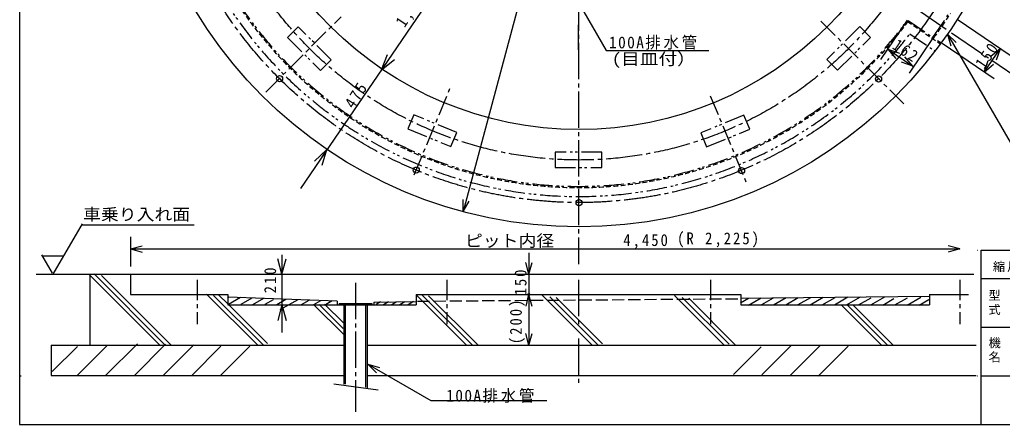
# Model space of a CAD drawing. Units: millimetres, scale not verified. Extents: x -3758 to 3982, y -2808 to 2752.
# Drawn here: x -3758 to 1088, y -2808 to -811 of the extents above; entities that cross this region are included whole.
import ezdxf
from ezdxf.enums import TextEntityAlignment as Align

# ---------------------------------------------------------------- set-up
doc = ezdxf.new("R2010")
doc.units = ezdxf.units.MM
doc.header["$LTSCALE"] = 20
doc.header["$PDMODE"] = 32
doc.header["$PDSIZE"] = 10
for name, pattern in [('CHAIN1', [8, 5, -1, 1, -1]), ('CHAIN2', [12, 9, -1, 1, -1]), ('DASHED1', [1.8, 1.2, -0.6]), ('DASHED3', [4, 3, -1]), ('DOUBLE_CHAIN1', [8.8, 5, -1, 0.6, -0.6, 0.6, -1])]:
    doc.linetypes.add(name, pattern=pattern)
doc.layers.add('0-0', color=7, linetype='Continuous')
doc.styles.add('@ＭＳ ゴシック', font='')
doc.styles.add('ＭＳ ゴシック', font='')
doc.styles.get('@ＭＳ ゴシック').set_extended_font_data('@MS Gothic')
doc.styles.get('ＭＳ ゴシック').set_extended_font_data('MS Gothic')

msp = doc.modelspace()

# ---------------------------------------------------------------- linework, layer by layer
at = {"layer": '0-0', "linetype": 'CHAIN2'}
for p, q in [((-1001.75, 2674.4), (-1001.75, -2017.32)), ((661.97, -756.9), (822.94, -866.5)), ((837.39, -876.34), (1238.77, -1149.63)), ((-2101.75, -2109.86), (-2101.75, -2746.77)), ((-1001.75, -2095.02), (-1001.75, -2313.34)), ((-1001.75, -2383.64), (-1001.75, -2610.07))]:
    msp.add_line(p, q, dxfattribs=at)
at = {"layer": '0-0'}
for p, q in [((-427.51, 2510.99), (-1571.49, -1758.4)), ((-999.84, 371.04), (-2373.33, -1644.44)), ((-999.85, -730), (-865.57, -962.59)), ((617.83, -813.61), (486.39, -1008.5)), ((1126.13, -988.25), (869.67, -813.63)), ((-1001.75, -960.66), (-1001.75, -836.32)), ((746.99, -899.29), (628.61, -1074.8)), ((817.94, -882.28), (1126.2, -1416.19)), ((817.94, -882.28), (860.37, -924.7)), ((817.94, -882.28), (833.47, -940.23)), ((523.2, -956.84), (579.94, -976.37)), ((523.2, -956.84), (562.57, -1002.12)), ((1047.34, -1103.98), (790.87, -929.35)), ((997.75, -1070.21), (1076.54, -954.49)), ((1076.54, -954.49), (1031.09, -993.65)), ((1076.54, -954.49), (1056.76, -1011.13)), ((-1972.63, -1058.46), (-1943.46, -983.96)), ((-1972.63, -1058.46), (-1910.12, -1008.53)), ((646.91, -1040.28), (607.55, -995)), ((997.75, -1070.21), (1017.53, -1013.56)), ((-1972.63, -1058.46), (-1947.34, -1024.14)), ((997.75, -1070.21), (1043.2, -1031.04)), ((-2245.33, -1453.97), (-2303.61, -1508.77)), ((-2245.33, -1453.97), (-2268.81, -1491.89)), ((-2245.33, -1453.97), (-2268.4, -1530.57)), ((-1571.49, -1758.4), (-1571.49, -1698.4)), ((-1571.49, -1758.4), (-1541.49, -1706.44)), ((-3591.66, -2067.75), (-3448.16, -1819.2)), ((-3450.28, -1823.25), (-2897.01, -1823.25)), ((-3211.75, -1882.39), (-3211.75, -2029.7)), ((-3211.75, -1942.39), (-3153.79, -1926.86)), ((878.25, -1942.39), (820.29, -1926.86)), ((-3594.99, -2062.76), (-3647.51, -1971.78)), ((-3643.22, -1976.27), (-3540.1, -1976.27)), ((-3211.75, -1942.39), (878.25, -1942.39)), ((-3211.75, -1942.39), (-3153.79, -1957.92)), ((-2464.34, -1971.11), (-2464.34, -2354.97)), ((-1246.79, -1961.55), (-1246.79, -2416.99)), ((878.25, -1942.39), (820.29, -1957.92)), ((965.62, -1948.12), (966.21, -1948.12)), ((982.5, -2808.12), (982.5, -1948.56)), ((982.81, -1948.12), (3982.5, -1948.12)), ((-2464.34, -2067.83), (-2485.04, -1990.56)), ((-2464.34, -2067.83), (-2443.63, -1990.56)), ((-1246.79, -2067.83), (-1262.32, -2009.88)), ((-1246.79, -2067.83), (-1231.26, -2009.88)), ((-3676.15, -2067.83), (947.09, -2067.83)), ((-3413.67, -2070.7), (-3063.18, -2421.2)), ((-3411.75, -2065.42), (-3411.75, -2417.88)), ((-3389.93, -2066.16), (-3039.43, -2416.66)), ((-3353.7, -2074.11), (-3008.01, -2419.8)), ((-3211.75, -2065.42), (-3211.75, -2167.83)), ((983.55, -2088.12), (3982.5, -2088.12)), ((-2835.68, -2165.77), (-2583.57, -2417.88)), ((-2801.2, -2171.97), (-2556.94, -2416.22)), ((-2776.35, -2168.53), (-2731.76, -2213.13)), ((-2192.8, -2200.18), (-2730.11, -2180.28)), ((-1801.75, -2167.83), (-1801.75, -2217.83)), ((-1800.04, -2171.53), (-1553.03, -2418.54)), ((-1776.34, -2166.94), (-1525.25, -2418.04)), ((-1740.88, -2174.12), (-1499.17, -2415.83)), ((-1248.58, -2167.38), (-1262.5, -2225.74)), ((-1248.58, -2167.38), (-1247.42, -2209.37)), ((-1248.58, -2167.38), (-1231.45, -2224.88)), ((-1246.79, -2167.83), (-1246.79, -2217.83)), ((-1181.06, -2170.03), (-934.38, -2416.72)), ((-1144.1, -2178.71), (-906.72, -2416.09)), ((-528.62, -2172.66), (-281.72, -2419.56)), ((-203.63, -2185.26), (726.57, -2175.26)), ((260.1, -2217.93), (326.54, -2179.57)), ((319.91, -2218.04), (387.51, -2179.01)), ((438.97, -2218.58), (508.85, -2178.24)), ((726.53, -2167.83), (765.88, -2167.83)), ((728.25, -2167.83), (728.25, -2217.83)), ((728.25, -2167.83), (920.36, -2167.83)), ((-2725.32, -2180.88), (-2732.31, -2184.91)), ((-2731.75, -2217.83), (-2009.31, -2217.83)), ((-2668.54, -2182.74), (-2728.19, -2217.18)), ((-2726.68, -2218.2), (-2536.08, -2408.8)), ((-2612.81, -2185.2), (-2667.54, -2216.8)), ((-2555.91, -2187), (-2609.76, -2218.08)), ((-2508.36, -2194.18), (-2548.74, -2217.5)), ((-2445.2, -2192.36), (-2489.23, -2217.78)), ((-2464.34, -2217.83), (-2485.04, -2295.11)), ((-2386.15, -2192.91), (-2474.23, -2243.76)), ((-2464.34, -2217.83), (-2443.63, -2295.11)), ((-2332.1, -2196.34), (-2369.58, -2217.98)), ((-2275, -2198.01), (-2309.44, -2217.9)), ((-2307.59, -2217.57), (-2159.77, -2365.39)), ((-2280.42, -2216.45), (-2161.93, -2334.95)), ((-2254.26, -2214.33), (-2159.2, -2309.39)), ((-2216.84, -2199.08), (-2249.35, -2217.85)), ((-2192.8, -2200.18), (-2192.8, -2217.5)), ((-2181.75, -2211.47), (-2181.75, -2217.5)), ((-2158.75, -2217.5), (-2158.75, -2610.07)), ((-2151.75, -2218.36), (-2151.75, -2610.07)), ((-2126.37, -2218.21), (-2126.63, -2217.77)), ((-2051.75, -2217.93), (-2051.75, -2624.51)), ((-2044.75, -2217.5), (-2044.75, -2629.4)), ((-2043.15, -2217.83), (-1801.75, -2217.83)), ((-2011.9, -2204.69), (-1799.17, -2202.4)), ((-2011.9, -2204.69), (-2011.9, -2216.64)), ((-1978.76, -2204.17), (-1999.69, -2216.25)), ((-1939.07, -2204.35), (-1963.06, -2218.2)), ((-1900.89, -2205.4), (-1923.29, -2218.33)), ((-1858.31, -2203.91), (-1883.5, -2218.46)), ((-1815.33, -2202.19), (-1842.67, -2217.97)), ((-1112.51, -2182.02), (-883.29, -2411.24)), ((-491.66, -2181.34), (-259.79, -2413.21)), ((-458.73, -2185.99), (-227.59, -2417.13)), ((-203.18, -2208.28), (-163.39, -2185.3)), ((-201.75, -2217.83), (728.25, -2217.83)), ((-163.36, -2219.93), (-102.03, -2184.52)), ((-97.99, -2216.82), (-40.22, -2183.48)), ((-40.19, -2218.1), (21.34, -2182.57)), ((20.01, -2217.98), (80.83, -2182.87)), ((81.07, -2217.37), (142.64, -2181.82)), ((140.12, -2217.92), (204.71, -2180.63)), ((200.05, -2217.96), (262.81, -2181.72)), ((293.38, -2218.05), (490.88, -2415.55)), ((320.82, -2217.2), (519.67, -2416.06)), ((354.3, -2222.4), (549.86, -2417.96)), ((379.05, -2218.54), (440.17, -2183.25)), ((497.71, -2219.31), (552.14, -2187.89)), ((558.11, -2219.08), (620.22, -2183.22)), ((617.68, -2219.33), (685.09, -2180.41)), ((677.6, -2219.37), (724.87, -2192.08)), ((-1246.79, -2416.99), (-1262.32, -2359.03)), ((-1246.79, -2416.99), (-1231.26, -2359.03)), ((982.4, -2328.12), (3982.5, -2328.12)), ((-3602.63, -2417.83), (-3602.63, -2567.83)), ((-3602.63, -2417.83), (-2159.71, -2417.83)), ((-3328.12, -2420.41), (-3474.08, -2566.37)), ((-3176.75, -2410.46), (-3335.19, -2568.91)), ((-3037.86, -2412.99), (-3193.42, -2568.56)), ((-2898.97, -2415.53), (-3050.69, -2567.25)), ((-2623.11, -2422.51), (-2769.07, -2568.47)), ((-2040.71, -2417.83), (-1972.76, -2417.83)), ((-1991.39, -2417.83), (959.34, -2417.83)), ((48.59, -2417.99), (-97.83, -2564.42)), ((189.06, -2418.94), (39.88, -2568.13)), ((-3472.77, -2423.64), (-3596.65, -2547.52)), ((-2764.88, -2422.86), (-2909.88, -2567.86)), ((-101.09, -2426.26), (-237.61, -2562.77)), ((326.77, -2422.66), (179.66, -2569.77)), ((-2041.31, -2511.53), (-1730.13, -2691.18)), ((-2041.31, -2511.53), (-1983.35, -2527.05)), ((-2041.31, -2511.53), (-1998.88, -2553.95)), ((-3602.63, -2567.83), (-2158.08, -2567.83)), ((-2042.34, -2567.83), (-1955.15, -2567.83)), ((-1991.39, -2567.83), (959.34, -2567.83)), ((-3757.5, -2568.12), (-3750, -2568.12)), ((-2208.61, -2608.21), (-1990.18, -2637.55)), ((965.62, -2568.12), (966.35, -2568.12)), ((982.4, -2568.12), (3982.5, -2568.12)), ((-1730.28, -2690.1), (-1157.99, -2690.1))]:
    msp.add_line(p, q, dxfattribs=at)
at = {"layer": '0-0', "linetype": 'CHAIN1'}
for p, q in [((-2544.11, -1168.8), (-2171.9, -796.59)), ((192.91, -818.03), (601.88, -1227.01)), ((-1811.86, -1576.1), (-1631.77, -1141.31)), ((-352.35, -1186.85), (-176.47, -1611.47)), ((-2881.75, -2095.02), (-2881.75, -2313.34)), ((-1651.75, -2095.02), (-1651.75, -2313.34)), ((-351.75, -2095.02), (-351.75, -2313.34)), ((878.25, -2095.02), (878.25, -2313.34))]:
    msp.add_line(p, q, dxfattribs=at)
at = {"layer": '0-0', "linetype": 'DASHED1'}
msp.add_line((619.2, -819.72), (780.17, -929.32), dxfattribs=at)
at = {"layer": '0-0', "linetype": 'DOUBLE_CHAIN1'}
for p, q in [((622.57, -814.76), (783.55, -924.37)), ((631.67, -881.44), (755.41, -965.69))]:
    msp.add_line(p, q, dxfattribs=at)
at = {"layer": '0-0', "linetype": 'DASHED3'}
msp.add_line((-1796.75, -2200.16), (-206.1, -2188.08), dxfattribs=at)
at = {"layer": '0-0'}
msp.add_lwpolyline([(-3757.5, -2808.12), (3982.5, -2808.12), (3982.5, 2751.88), (-3757.5, 2751.88)], close=True, dxfattribs=at)
at = {"layer": '0-0', "linetype": 'DOUBLE_CHAIN1'}
for points in [[(-2436.96, -899.18), (-2274.32, -1061.81), (-2221.29, -1008.78), (-2383.93, -846.15)], [(275.16, -1061.25), (437.8, -898.62), (384.77, -845.58), (222.13, -1008.22)], [(-1843.5, -1349.88), (-1631, -1437.9), (-1602.3, -1368.61), (-1814.79, -1280.59)], [(-370.23, -1439.51), (-157.74, -1351.49), (-186.44, -1282.2), (-398.93, -1370.21)], [(-1117.12, -1540.28), (-887.12, -1540.28), (-887.12, -1465.28), (-1117.12, -1465.28)]]:
    msp.add_lwpolyline(points, close=True, dxfattribs=at)
at = {"layer": '0-0'}
for points in [[(-865.71, -963.98), (-698.47, -963.98), (-360.32, -963.98)], [(523.2, -956.84), (646.91, -1040.28), (590.18, -1020.75)], [(-3211.75, -2167.83), (-2731.75, -2167.83), (-2731.75, -2217.83)], [(-1801.75, -2167.83), (-201.75, -2167.83), (-201.75, -2217.83)], [(-2181.75, -2211.47), (-2021.75, -2211.47), (-2021.75, -2217.5)]]:
    msp.add_lwpolyline(points, dxfattribs=at)
for centre, radius in [((-999.5, 376.3), 2210), ((-999.5, 376.3), 1730), ((-2475.99, -1102.52), 15), ((477.53, -1103.92), 15), ((-1802.19, -1553.54), 15), ((-197.85, -1556.1), 15), ((-999.44, -1714.4), 15)]:
    msp.add_circle(centre, radius, dxfattribs=at)
at = {"layer": '0-0', "linetype": 'CHAIN2'}
for radius in [2090, 1880]:
    msp.add_circle((-999.5, 376.3), radius, dxfattribs=at)
at = {"layer": '0-0', "linetype": 'DOUBLE_CHAIN1'}
for radius, start, end in [(2060, 59.08596, 322.32898), (2010, 57.76376, 323.65032), (2160, 323.90066, 327.56078)]:
    msp.add_arc((-999.5, 376.3), radius, start, end, dxfattribs=at)
at = {"layer": '0-0', "linetype": 'DASHED1'}
for radius, start, end in [(2016, 57.94609, 323.65032), (2166, 323.87107, 327.71625)]:
    msp.add_arc((-999.5, 376.3), radius, start, end, dxfattribs=at)
at = {"layer": '0-0'}
msp.add_point((-1246.53, -2167.89), dxfattribs=at)

# ---------------------------------------------------------------- texts
at = {"layer": '0-0', "style": 'ＭＳ ゴシック'}
for s, width, p in [('(目皿付）', 1.15, (-837.88, -1051.98)), ('車乗り入れ面', 1.1, (-3444.9, -1818.97)), ('ピット内径', 1.1, (-1562.08, -1949.1))]:
    msp.add_text(s, height=58.65, dxfattribs=dict(at, width=width)).set_placement(p, align=Align.BOTTOM_LEFT)
at = {"layer": '0-0', "attachment_point": 7}
for s, insert, char_height, rotation, style in [('\\T1.28;\\W0.9;1,000', (-1847.31, -861.83), 58.65, 56, 'ＭＳ ゴシック'), ('\\T1.27;\\W0.9;162', (540.07, -952.08), 58.65, 326, 'ＭＳ ゴシック'), ('\\T1.27;\\W0.9;150', (998.88, -1059.18), 58.65, 55.75, 'ＭＳ ゴシック'), ('\\T1.27;\\W0.9;475', (-2109.16, -1255.09), 58.65, 57.5, 'ＭＳ ゴシック'), ('\\T1.27;\\W0.9;210', (-2492.25, -2161.24), 58.65, 90, 'ＭＳ ゴシック'), ('\\T1.27;\\W0.9;150', (-1257.63, -2171.51), 58.65, 90, 'ＭＳ ゴシック'), ('\\T1.17;型式', (1021.9, -2140.89), 43.99, 270, '@ＭＳ ゴシック'), ('\\T1.28;\\W0.9;(200)', (-1266.08, -2412.32), 58.65, 90, 'ＭＳ ゴシック'), ('\\T1.17;機名', (1021.9, -2375.13), 43.99, 270, '@ＭＳ ゴシック')]:
    msp.add_mtext(s, dxfattribs=dict(at, insert=insert, char_height=char_height, rotation=rotation, style=style))
at = {"layer": '0-0', "attachment_point": 7, "style": 'ＭＳ ゴシック'}
for s, insert, char_height in [('\\T1.18;\\W0.95;100A排水管', (-851.67, -959.3), 58.65), ('\\T1.28;\\W0.9;4,450', (-781.28, -1943.19), 58.65), ('\\T1.28;\\W0.9;(R\\~2,225)', (-515.84, -1935.19), 58.65), ('\\T1.17;縮尺', (1041.1, -2056.41), 43.99), ('\\T1.18;\\W0.95;100A排水管', (-1654.27, -2701.97), 58.65)]:
    msp.add_mtext(s, dxfattribs=dict(at, insert=insert, char_height=char_height))

doc.saveas('drawing.dxf')
